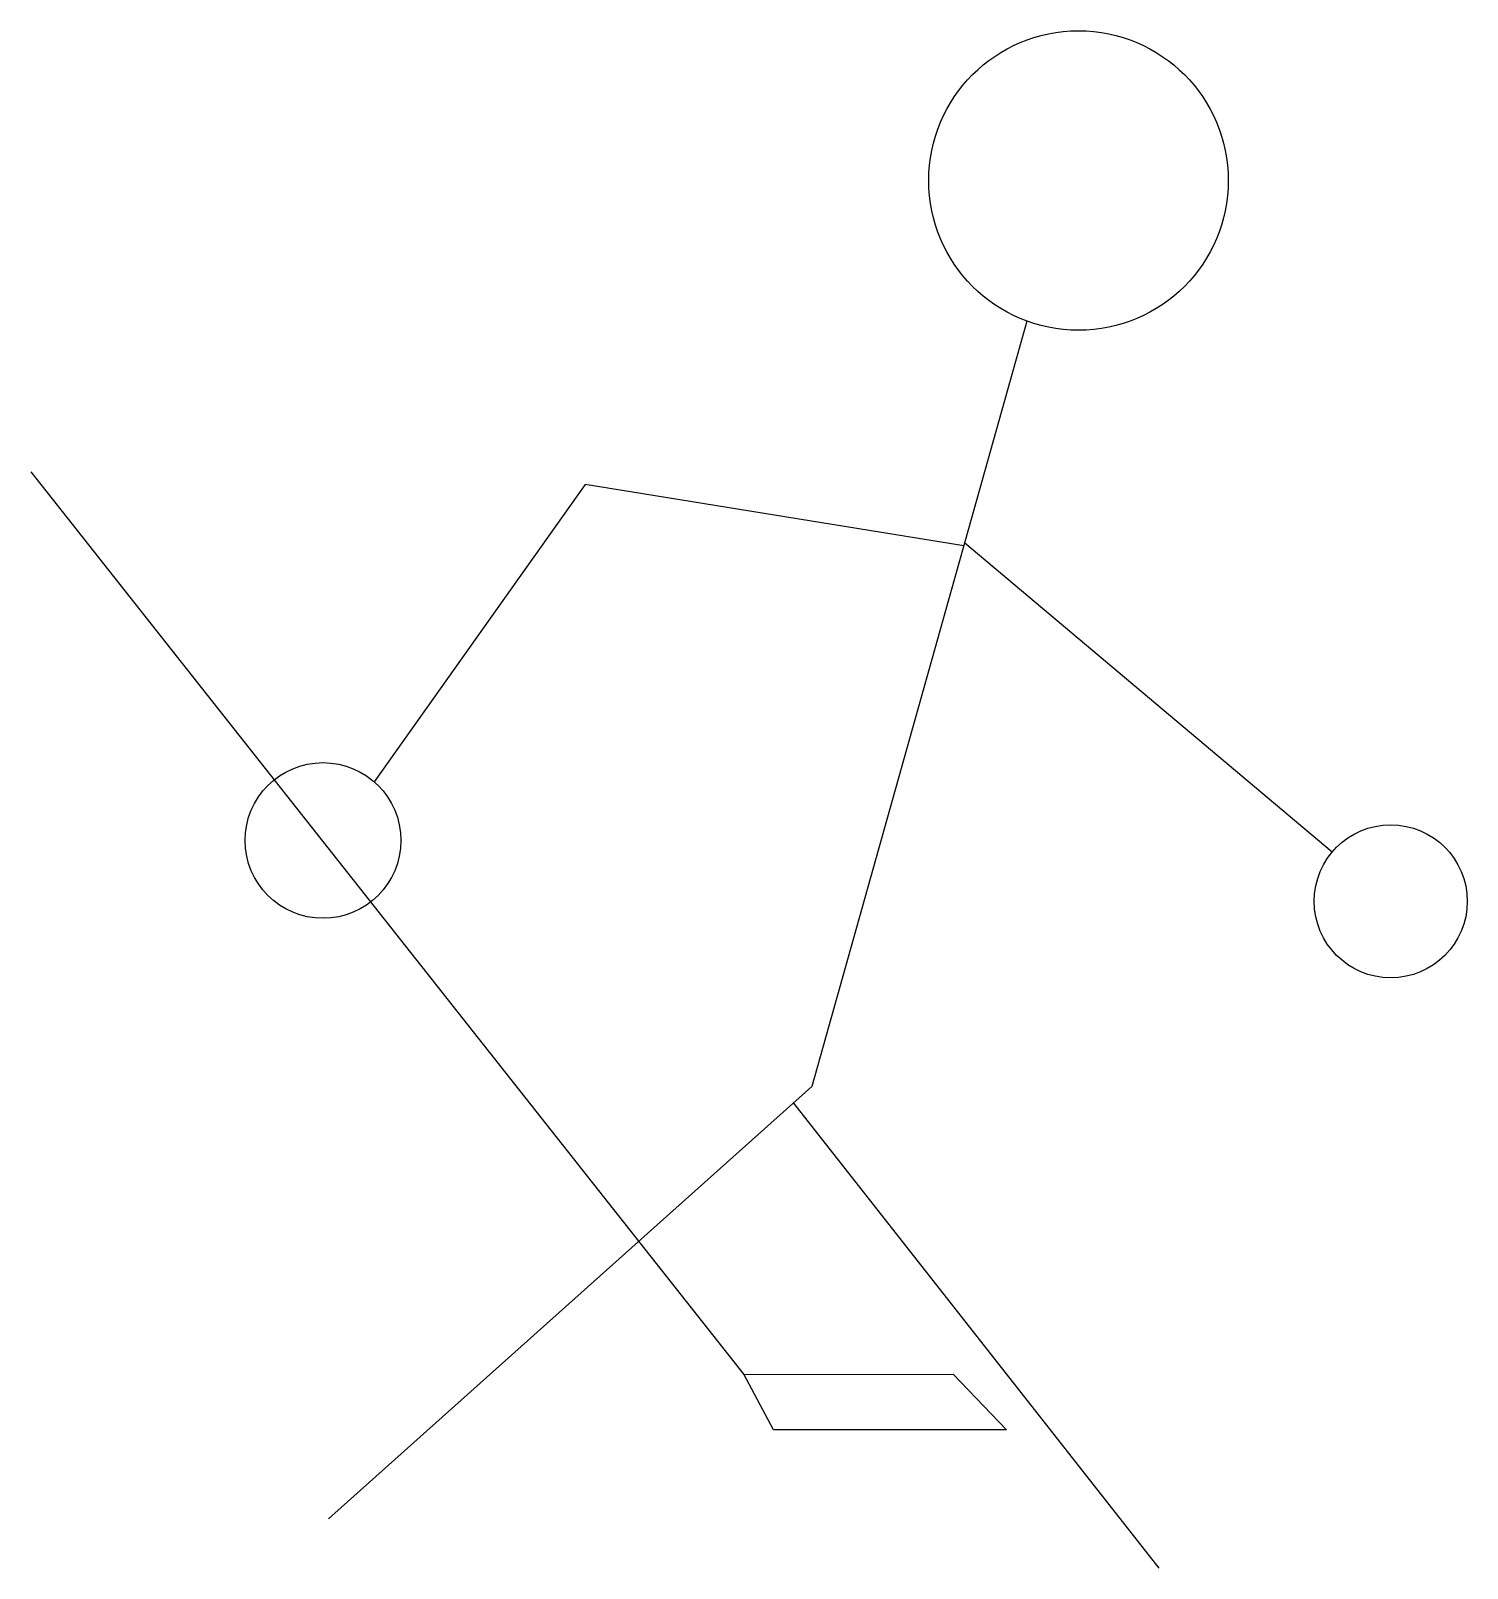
# Model space of a CAD drawing. Extents: x -0.88 to 0.51, y -0.76 to 0.73.
import ezdxf

# ---------------------------------------------------------------- set-up
doc = ezdxf.new("R2010")
doc.units = 0
doc.layers.get('0').update_dxf_attribs({"linetype": 'CONTINUOUS'})

msp = doc.modelspace()

# ---------------------------------------------------------------- linework, layer by layer
at = {"color": 0}
for p, q in [((0.0823, 0.4473), (-0.1252, -0.2913)), ((-0.8787, 0.3019), (-0.1908, -0.569)), ((-0.344, 0.2898), (-0.5473, 0.0027)), ((0.0214, 0.2304), (-0.344, 0.2898)), ((0.0223, 0.2335), (0.3769, -0.0649)), ((-0.1252, -0.2913), (-0.5914, -0.7084)), ((-0.1429, -0.3072), (0.2096, -0.7561)), ((-0.1621, -0.6226), (-0.1909, -0.5689)), ((-0.1908, -0.569), (0.011, -0.5688)), ((0.011, -0.5688), (0.0627, -0.6226)), ((0.0627, -0.6226), (-0.1621, -0.6226))]:
    msp.add_line(p, q, dxfattribs=at)
for centre, radius in [((0.1321, 0.583), 0.1445), ((-0.5968, -0.0538), 0.0751), ((0.4333, -0.1125), 0.0738)]:
    msp.add_circle(centre, radius, dxfattribs=at)

doc.saveas('drawing.dxf')
